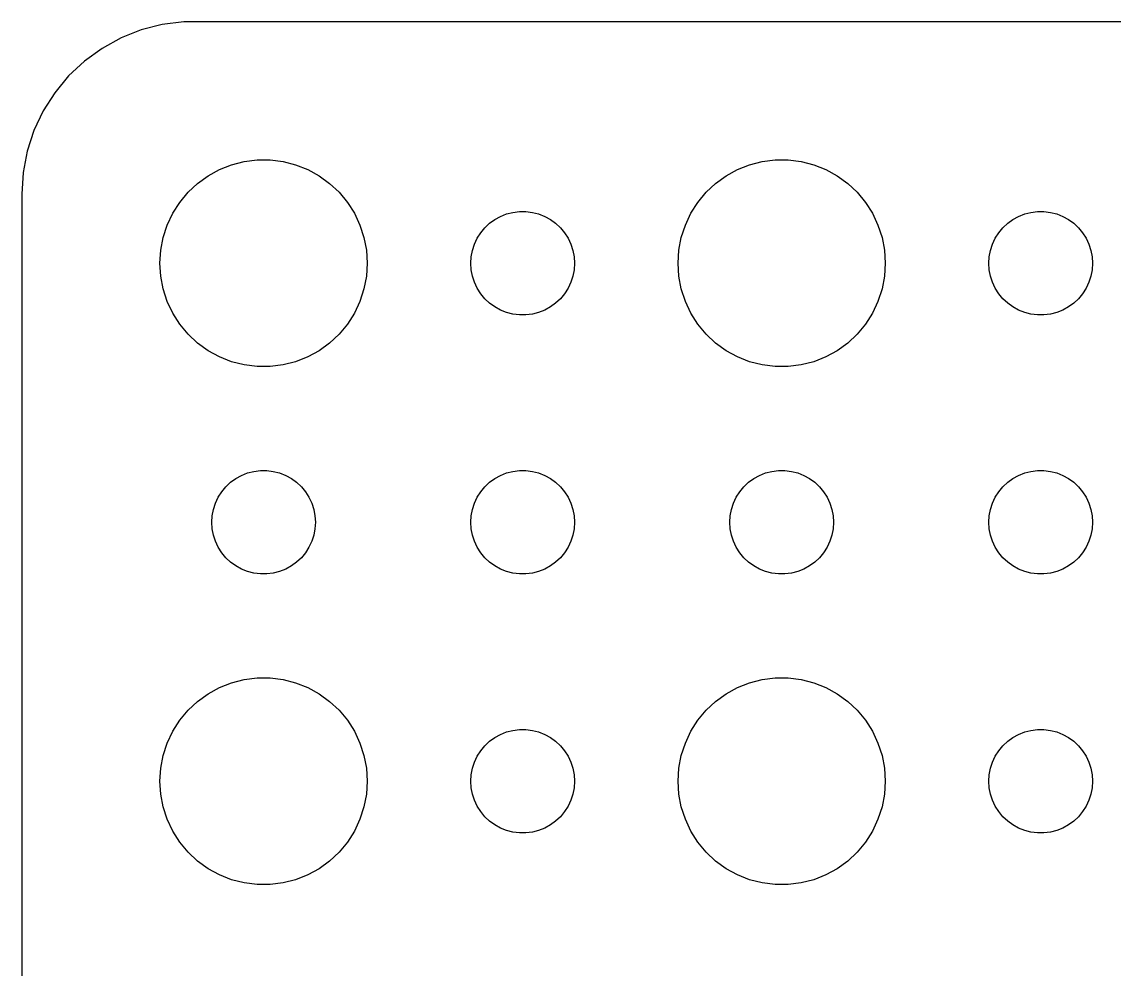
# Model space of a CAD drawing. Header units: metres. Extents: x -134 to 134, y 62 to 166.
# Drawn here: x -134.5 to -102.87, y 138.56 to 165.99 of the extents above; entities that cross this region are included whole.
import ezdxf

# ---------------------------------------------------------------- set-up
doc = ezdxf.new("R2010")
doc.units = ezdxf.units.M

msp = doc.modelspace()

# ---------------------------------------------------------------- linework, layer by layer
for p, q in [((-131.045, 165.755), (-131.629, 165.524)), ((-130.437, 165.911), (-131.045, 165.755)), ((-129.814, 165.99), (-130.437, 165.911)), ((129.814, 165.99), (-129.814, 165.99)), ((-131.629, 165.524), (-132.179, 165.222)), ((-132.179, 165.222), (-132.687, 164.853)), ((-132.687, 164.853), (-133.145, 164.423)), ((-133.145, 164.423), (-133.545, 163.939)), ((-133.545, 163.939), (-133.882, 163.409)), ((-133.882, 163.409), (-134.149, 162.841)), ((-134.149, 162.841), (-134.343, 162.243)), ((-134.343, 162.243), (-134.461, 161.627)), ((-128.427, 161.853), (-128.062, 161.947)), ((-128.062, 161.947), (-127.688, 161.994)), ((-127.688, 161.994), (-127.312, 161.994)), ((-127.312, 161.994), (-126.938, 161.947)), ((-126.938, 161.947), (-126.573, 161.853)), ((-113.427, 161.853), (-113.062, 161.947)), ((-113.062, 161.947), (-112.688, 161.994)), ((-112.688, 161.994), (-112.312, 161.994)), ((-112.312, 161.994), (-111.938, 161.947)), ((-111.938, 161.947), (-111.573, 161.853)), ((-134.461, 161.627), (-134.5, 161)), ((-129.107, 161.533), (-128.777, 161.714)), ((-128.777, 161.714), (-128.427, 161.853)), ((-126.573, 161.853), (-126.223, 161.714)), ((-126.223, 161.714), (-125.893, 161.533)), ((-114.107, 161.533), (-113.777, 161.714)), ((-113.777, 161.714), (-113.427, 161.853)), ((-111.573, 161.853), (-111.223, 161.714)), ((-111.223, 161.714), (-110.893, 161.533)), ((-129.687, 161.054), (-129.412, 161.312)), ((-129.412, 161.312), (-129.107, 161.533)), ((-125.893, 161.533), (-125.588, 161.312)), ((-125.588, 161.312), (-125.313, 161.054)), ((-114.687, 161.054), (-114.412, 161.312)), ((-114.412, 161.312), (-114.107, 161.533)), ((-110.893, 161.533), (-110.588, 161.312)), ((-110.588, 161.312), (-110.313, 161.054)), ((-134.5, 161), (-134.5, 67)), ((-129.927, 160.763), (-129.687, 161.054)), ((-125.313, 161.054), (-125.073, 160.763)), ((-114.927, 160.763), (-114.687, 161.054)), ((-110.313, 161.054), (-110.073, 160.763)), ((-130.129, 160.445), (-129.927, 160.763)), ((-125.073, 160.763), (-124.871, 160.445)), ((-115.129, 160.445), (-114.927, 160.763)), ((-110.073, 160.763), (-109.871, 160.445)), ((-130.289, 160.104), (-130.129, 160.445)), ((-124.871, 160.445), (-124.711, 160.104)), ((-120.804, 160.266), (-120.639, 160.357)), ((-120.639, 160.357), (-120.464, 160.427)), ((-120.464, 160.427), (-120.281, 160.473)), ((-120.281, 160.473), (-120.094, 160.497)), ((-120.094, 160.497), (-119.906, 160.497)), ((-119.906, 160.497), (-119.719, 160.473)), ((-119.719, 160.473), (-119.536, 160.427)), ((-119.536, 160.427), (-119.361, 160.357)), ((-119.361, 160.357), (-119.196, 160.266)), ((-115.289, 160.104), (-115.129, 160.445)), ((-109.871, 160.445), (-109.711, 160.104)), ((-105.804, 160.266), (-105.639, 160.357)), ((-105.639, 160.357), (-105.464, 160.427)), ((-105.464, 160.427), (-105.281, 160.473)), ((-105.281, 160.473), (-105.094, 160.497)), ((-105.094, 160.497), (-104.906, 160.497)), ((-104.906, 160.497), (-104.719, 160.473)), ((-104.719, 160.473), (-104.536, 160.427)), ((-104.536, 160.427), (-104.361, 160.357)), ((-104.361, 160.357), (-104.196, 160.266)), ((-130.406, 159.746), (-130.289, 160.104)), ((-124.711, 160.104), (-124.594, 159.746)), ((-121.093, 160.027), (-120.956, 160.156)), ((-120.956, 160.156), (-120.804, 160.266)), ((-119.196, 160.266), (-119.044, 160.156)), ((-119.044, 160.156), (-118.907, 160.027)), ((-115.406, 159.746), (-115.289, 160.104)), ((-109.711, 160.104), (-109.594, 159.746)), ((-106.093, 160.027), (-105.956, 160.156)), ((-105.956, 160.156), (-105.804, 160.266)), ((-104.196, 160.266), (-104.044, 160.156)), ((-104.044, 160.156), (-103.907, 160.027)), ((-130.476, 159.376), (-130.406, 159.746)), ((-124.594, 159.746), (-124.524, 159.376)), ((-121.395, 159.552), (-121.314, 159.723)), ((-121.314, 159.723), (-121.214, 159.882)), ((-121.214, 159.882), (-121.093, 160.027)), ((-118.907, 160.027), (-118.786, 159.882)), ((-118.786, 159.882), (-118.686, 159.723)), ((-118.686, 159.723), (-118.605, 159.552)), ((-115.476, 159.376), (-115.406, 159.746)), ((-109.594, 159.746), (-109.524, 159.376)), ((-106.395, 159.552), (-106.314, 159.723)), ((-106.314, 159.723), (-106.214, 159.882)), ((-106.214, 159.882), (-106.093, 160.027)), ((-103.907, 160.027), (-103.786, 159.882)), ((-103.786, 159.882), (-103.686, 159.723)), ((-103.686, 159.723), (-103.605, 159.552)), ((-121.453, 159.373), (-121.395, 159.552)), ((-118.605, 159.552), (-118.547, 159.373)), ((-106.453, 159.373), (-106.395, 159.552)), ((-103.605, 159.552), (-103.547, 159.373)), ((-130.5, 159), (-130.476, 159.376)), ((-124.524, 159.376), (-124.5, 159)), ((-121.5, 159), (-121.488, 159.188)), ((-121.488, 159.188), (-121.453, 159.373)), ((-118.547, 159.373), (-118.512, 159.188)), ((-118.512, 159.188), (-118.5, 159)), ((-115.5, 159), (-115.476, 159.376)), ((-109.524, 159.376), (-109.5, 159)), ((-106.5, 159), (-106.488, 159.188)), ((-106.488, 159.188), (-106.453, 159.373)), ((-103.547, 159.373), (-103.512, 159.188)), ((-103.512, 159.188), (-103.5, 159)), ((-130.476, 158.624), (-130.5, 159)), ((-124.5, 159), (-124.524, 158.624)), ((-121.488, 158.812), (-121.5, 159)), ((-121.453, 158.627), (-121.488, 158.812)), ((-118.512, 158.812), (-118.547, 158.627)), ((-118.5, 159), (-118.512, 158.812)), ((-115.476, 158.624), (-115.5, 159)), ((-109.5, 159), (-109.524, 158.624)), ((-106.488, 158.812), (-106.5, 159)), ((-106.453, 158.627), (-106.488, 158.812)), ((-103.512, 158.812), (-103.547, 158.627)), ((-103.5, 159), (-103.512, 158.812)), ((-130.406, 158.254), (-130.476, 158.624)), ((-124.524, 158.624), (-124.594, 158.254)), ((-121.395, 158.448), (-121.453, 158.627)), ((-118.547, 158.627), (-118.605, 158.448)), ((-115.406, 158.254), (-115.476, 158.624)), ((-109.524, 158.624), (-109.594, 158.254)), ((-106.395, 158.448), (-106.453, 158.627)), ((-103.547, 158.627), (-103.605, 158.448)), ((-130.289, 157.896), (-130.406, 158.254)), ((-124.594, 158.254), (-124.711, 157.896)), ((-121.314, 158.277), (-121.395, 158.448)), ((-121.214, 158.118), (-121.314, 158.277)), ((-118.686, 158.277), (-118.786, 158.118)), ((-118.605, 158.448), (-118.686, 158.277)), ((-115.289, 157.896), (-115.406, 158.254)), ((-109.594, 158.254), (-109.711, 157.896)), ((-106.314, 158.277), (-106.395, 158.448)), ((-106.214, 158.118), (-106.314, 158.277)), ((-103.686, 158.277), (-103.786, 158.118)), ((-103.605, 158.448), (-103.686, 158.277)), ((-130.129, 157.555), (-130.289, 157.896)), ((-124.711, 157.896), (-124.871, 157.555)), ((-121.093, 157.973), (-121.214, 158.118)), ((-120.956, 157.844), (-121.093, 157.973)), ((-120.804, 157.734), (-120.956, 157.844)), ((-119.044, 157.844), (-119.196, 157.734)), ((-118.907, 157.973), (-119.044, 157.844)), ((-118.786, 158.118), (-118.907, 157.973)), ((-115.129, 157.555), (-115.289, 157.896)), ((-109.711, 157.896), (-109.871, 157.555)), ((-106.093, 157.973), (-106.214, 158.118)), ((-105.956, 157.844), (-106.093, 157.973)), ((-105.804, 157.734), (-105.956, 157.844)), ((-104.044, 157.844), (-104.196, 157.734)), ((-103.907, 157.973), (-104.044, 157.844)), ((-103.786, 158.118), (-103.907, 157.973)), ((-129.927, 157.237), (-130.129, 157.555)), ((-124.871, 157.555), (-125.073, 157.237)), ((-120.639, 157.643), (-120.804, 157.734)), ((-120.464, 157.573), (-120.639, 157.643)), ((-120.281, 157.527), (-120.464, 157.573)), ((-120.094, 157.503), (-120.281, 157.527)), ((-119.906, 157.503), (-120.094, 157.503)), ((-119.719, 157.527), (-119.906, 157.503)), ((-119.536, 157.573), (-119.719, 157.527)), ((-119.361, 157.643), (-119.536, 157.573)), ((-119.196, 157.734), (-119.361, 157.643)), ((-114.927, 157.237), (-115.129, 157.555)), ((-109.871, 157.555), (-110.073, 157.237)), ((-105.639, 157.643), (-105.804, 157.734)), ((-105.464, 157.573), (-105.639, 157.643)), ((-105.281, 157.527), (-105.464, 157.573)), ((-105.094, 157.503), (-105.281, 157.527)), ((-104.906, 157.503), (-105.094, 157.503)), ((-104.719, 157.527), (-104.906, 157.503)), ((-104.536, 157.573), (-104.719, 157.527)), ((-104.361, 157.643), (-104.536, 157.573)), ((-104.196, 157.734), (-104.361, 157.643)), ((-129.687, 156.946), (-129.927, 157.237)), ((-125.073, 157.237), (-125.313, 156.946)), ((-114.687, 156.946), (-114.927, 157.237)), ((-110.073, 157.237), (-110.313, 156.946)), ((-129.412, 156.688), (-129.687, 156.946)), ((-125.313, 156.946), (-125.588, 156.688)), ((-114.412, 156.688), (-114.687, 156.946)), ((-110.313, 156.946), (-110.588, 156.688)), ((-129.107, 156.467), (-129.412, 156.688)), ((-125.588, 156.688), (-125.893, 156.467)), ((-114.107, 156.467), (-114.412, 156.688)), ((-110.588, 156.688), (-110.893, 156.467)), ((-128.777, 156.286), (-129.107, 156.467)), ((-128.427, 156.147), (-128.777, 156.286)), ((-126.223, 156.286), (-126.573, 156.147)), ((-125.893, 156.467), (-126.223, 156.286)), ((-113.777, 156.286), (-114.107, 156.467)), ((-113.427, 156.147), (-113.777, 156.286)), ((-111.223, 156.286), (-111.573, 156.147)), ((-110.893, 156.467), (-111.223, 156.286)), ((-128.062, 156.053), (-128.427, 156.147)), ((-127.688, 156.006), (-128.062, 156.053)), ((-127.312, 156.006), (-127.688, 156.006)), ((-126.938, 156.053), (-127.312, 156.006)), ((-126.573, 156.147), (-126.938, 156.053)), ((-113.062, 156.053), (-113.427, 156.147)), ((-112.688, 156.006), (-113.062, 156.053)), ((-112.312, 156.006), (-112.688, 156.006)), ((-111.938, 156.053), (-112.312, 156.006)), ((-111.573, 156.147), (-111.938, 156.053)), ((-128.456, 152.656), (-128.304, 152.766)), ((-128.304, 152.766), (-128.139, 152.857)), ((-128.139, 152.857), (-127.964, 152.927)), ((-127.964, 152.927), (-127.781, 152.973)), ((-127.781, 152.973), (-127.594, 152.997)), ((-127.594, 152.997), (-127.406, 152.997)), ((-127.406, 152.997), (-127.219, 152.973)), ((-127.219, 152.973), (-127.036, 152.927)), ((-127.036, 152.927), (-126.861, 152.857)), ((-126.861, 152.857), (-126.696, 152.766)), ((-126.696, 152.766), (-126.544, 152.656)), ((-120.956, 152.656), (-120.804, 152.766)), ((-120.804, 152.766), (-120.639, 152.857)), ((-120.639, 152.857), (-120.464, 152.927)), ((-120.464, 152.927), (-120.281, 152.973)), ((-120.281, 152.973), (-120.094, 152.997)), ((-120.094, 152.997), (-119.906, 152.997)), ((-119.906, 152.997), (-119.719, 152.973)), ((-119.719, 152.973), (-119.536, 152.927)), ((-119.536, 152.927), (-119.361, 152.857)), ((-119.361, 152.857), (-119.196, 152.766)), ((-119.196, 152.766), (-119.044, 152.656)), ((-113.456, 152.656), (-113.304, 152.766)), ((-113.304, 152.766), (-113.139, 152.857)), ((-113.139, 152.857), (-112.964, 152.927)), ((-112.964, 152.927), (-112.781, 152.973)), ((-112.781, 152.973), (-112.594, 152.997)), ((-112.594, 152.997), (-112.406, 152.997)), ((-112.406, 152.997), (-112.219, 152.973)), ((-112.219, 152.973), (-112.036, 152.927)), ((-112.036, 152.927), (-111.861, 152.857)), ((-111.861, 152.857), (-111.696, 152.766)), ((-111.696, 152.766), (-111.544, 152.656)), ((-105.956, 152.656), (-105.804, 152.766)), ((-105.804, 152.766), (-105.639, 152.857)), ((-105.639, 152.857), (-105.464, 152.927)), ((-105.464, 152.927), (-105.281, 152.973)), ((-105.281, 152.973), (-105.094, 152.997)), ((-105.094, 152.997), (-104.906, 152.997)), ((-104.906, 152.997), (-104.719, 152.973)), ((-104.719, 152.973), (-104.536, 152.927)), ((-104.536, 152.927), (-104.361, 152.857)), ((-104.361, 152.857), (-104.196, 152.766)), ((-104.196, 152.766), (-104.044, 152.656)), ((-128.714, 152.382), (-128.593, 152.527)), ((-128.593, 152.527), (-128.456, 152.656)), ((-126.544, 152.656), (-126.407, 152.527)), ((-126.407, 152.527), (-126.286, 152.382)), ((-121.214, 152.382), (-121.093, 152.527)), ((-121.093, 152.527), (-120.956, 152.656)), ((-119.044, 152.656), (-118.907, 152.527)), ((-118.907, 152.527), (-118.786, 152.382)), ((-113.714, 152.382), (-113.593, 152.527)), ((-113.593, 152.527), (-113.456, 152.656)), ((-111.544, 152.656), (-111.407, 152.527)), ((-111.407, 152.527), (-111.286, 152.382)), ((-106.214, 152.382), (-106.093, 152.527)), ((-106.093, 152.527), (-105.956, 152.656)), ((-104.044, 152.656), (-103.907, 152.527)), ((-103.907, 152.527), (-103.786, 152.382)), ((-128.895, 152.052), (-128.814, 152.223)), ((-128.814, 152.223), (-128.714, 152.382)), ((-126.286, 152.382), (-126.186, 152.223)), ((-126.186, 152.223), (-126.105, 152.052)), ((-121.395, 152.052), (-121.314, 152.223)), ((-121.314, 152.223), (-121.214, 152.382)), ((-118.786, 152.382), (-118.686, 152.223)), ((-118.686, 152.223), (-118.605, 152.052)), ((-113.895, 152.052), (-113.814, 152.223)), ((-113.814, 152.223), (-113.714, 152.382)), ((-111.286, 152.382), (-111.186, 152.223)), ((-111.186, 152.223), (-111.105, 152.052)), ((-106.395, 152.052), (-106.314, 152.223)), ((-106.314, 152.223), (-106.214, 152.382)), ((-103.786, 152.382), (-103.686, 152.223)), ((-103.686, 152.223), (-103.605, 152.052)), ((-128.988, 151.688), (-128.953, 151.873)), ((-128.953, 151.873), (-128.895, 152.052)), ((-126.105, 152.052), (-126.047, 151.873)), ((-126.047, 151.873), (-126.012, 151.688)), ((-121.488, 151.688), (-121.453, 151.873)), ((-121.453, 151.873), (-121.395, 152.052)), ((-118.605, 152.052), (-118.547, 151.873)), ((-118.547, 151.873), (-118.512, 151.688)), ((-113.988, 151.688), (-113.953, 151.873)), ((-113.953, 151.873), (-113.895, 152.052)), ((-111.105, 152.052), (-111.047, 151.873)), ((-111.047, 151.873), (-111.012, 151.688)), ((-106.488, 151.688), (-106.453, 151.873)), ((-106.453, 151.873), (-106.395, 152.052)), ((-103.605, 152.052), (-103.547, 151.873)), ((-103.547, 151.873), (-103.512, 151.688)), ((-129, 151.5), (-128.988, 151.688)), ((-128.988, 151.312), (-129, 151.5)), ((-126.012, 151.688), (-126, 151.5)), ((-126, 151.5), (-126.012, 151.312)), ((-121.5, 151.5), (-121.488, 151.688)), ((-121.488, 151.312), (-121.5, 151.5)), ((-118.512, 151.688), (-118.5, 151.5)), ((-118.5, 151.5), (-118.512, 151.312)), ((-114, 151.5), (-113.988, 151.688)), ((-113.988, 151.312), (-114, 151.5)), ((-111.012, 151.688), (-111, 151.5)), ((-111, 151.5), (-111.012, 151.312)), ((-106.5, 151.5), (-106.488, 151.688)), ((-106.488, 151.312), (-106.5, 151.5)), ((-103.512, 151.688), (-103.5, 151.5)), ((-103.5, 151.5), (-103.512, 151.312)), ((-128.953, 151.127), (-128.988, 151.312)), ((-126.012, 151.312), (-126.047, 151.127)), ((-121.453, 151.127), (-121.488, 151.312)), ((-118.512, 151.312), (-118.547, 151.127)), ((-113.953, 151.127), (-113.988, 151.312)), ((-111.012, 151.312), (-111.047, 151.127)), ((-106.453, 151.127), (-106.488, 151.312)), ((-103.512, 151.312), (-103.547, 151.127)), ((-128.895, 150.948), (-128.953, 151.127)), ((-128.814, 150.777), (-128.895, 150.948)), ((-126.105, 150.948), (-126.186, 150.777)), ((-126.047, 151.127), (-126.105, 150.948)), ((-121.395, 150.948), (-121.453, 151.127)), ((-121.314, 150.777), (-121.395, 150.948)), ((-118.605, 150.948), (-118.686, 150.777)), ((-118.547, 151.127), (-118.605, 150.948)), ((-113.895, 150.948), (-113.953, 151.127)), ((-113.814, 150.777), (-113.895, 150.948)), ((-111.105, 150.948), (-111.186, 150.777)), ((-111.047, 151.127), (-111.105, 150.948)), ((-106.395, 150.948), (-106.453, 151.127)), ((-106.314, 150.777), (-106.395, 150.948)), ((-103.605, 150.948), (-103.686, 150.777)), ((-103.547, 151.127), (-103.605, 150.948)), ((-128.714, 150.618), (-128.814, 150.777)), ((-128.593, 150.473), (-128.714, 150.618)), ((-126.286, 150.618), (-126.407, 150.473)), ((-126.186, 150.777), (-126.286, 150.618)), ((-121.214, 150.618), (-121.314, 150.777)), ((-121.093, 150.473), (-121.214, 150.618)), ((-118.786, 150.618), (-118.907, 150.473)), ((-118.686, 150.777), (-118.786, 150.618)), ((-113.714, 150.618), (-113.814, 150.777)), ((-113.593, 150.473), (-113.714, 150.618)), ((-111.286, 150.618), (-111.407, 150.473)), ((-111.186, 150.777), (-111.286, 150.618)), ((-106.214, 150.618), (-106.314, 150.777)), ((-106.093, 150.473), (-106.214, 150.618)), ((-103.786, 150.618), (-103.907, 150.473)), ((-103.686, 150.777), (-103.786, 150.618)), ((-128.456, 150.344), (-128.593, 150.473)), ((-128.304, 150.234), (-128.456, 150.344)), ((-128.139, 150.143), (-128.304, 150.234)), ((-126.696, 150.234), (-126.861, 150.143)), ((-126.544, 150.344), (-126.696, 150.234)), ((-126.407, 150.473), (-126.544, 150.344)), ((-120.956, 150.344), (-121.093, 150.473)), ((-120.804, 150.234), (-120.956, 150.344)), ((-120.639, 150.143), (-120.804, 150.234)), ((-119.196, 150.234), (-119.361, 150.143)), ((-119.044, 150.344), (-119.196, 150.234)), ((-118.907, 150.473), (-119.044, 150.344)), ((-113.456, 150.344), (-113.593, 150.473)), ((-113.304, 150.234), (-113.456, 150.344)), ((-113.139, 150.143), (-113.304, 150.234)), ((-111.696, 150.234), (-111.861, 150.143)), ((-111.544, 150.344), (-111.696, 150.234)), ((-111.407, 150.473), (-111.544, 150.344)), ((-105.956, 150.344), (-106.093, 150.473)), ((-105.804, 150.234), (-105.956, 150.344)), ((-105.639, 150.143), (-105.804, 150.234)), ((-104.196, 150.234), (-104.361, 150.143)), ((-104.044, 150.344), (-104.196, 150.234)), ((-103.907, 150.473), (-104.044, 150.344)), ((-127.964, 150.073), (-128.139, 150.143)), ((-127.781, 150.027), (-127.964, 150.073)), ((-127.594, 150.003), (-127.781, 150.027)), ((-127.406, 150.003), (-127.594, 150.003)), ((-127.219, 150.027), (-127.406, 150.003)), ((-127.036, 150.073), (-127.219, 150.027)), ((-126.861, 150.143), (-127.036, 150.073)), ((-120.464, 150.073), (-120.639, 150.143)), ((-120.281, 150.027), (-120.464, 150.073)), ((-120.094, 150.003), (-120.281, 150.027)), ((-119.906, 150.003), (-120.094, 150.003)), ((-119.719, 150.027), (-119.906, 150.003)), ((-119.536, 150.073), (-119.719, 150.027)), ((-119.361, 150.143), (-119.536, 150.073)), ((-112.964, 150.073), (-113.139, 150.143)), ((-112.781, 150.027), (-112.964, 150.073)), ((-112.594, 150.003), (-112.781, 150.027)), ((-112.406, 150.003), (-112.594, 150.003)), ((-112.219, 150.027), (-112.406, 150.003)), ((-112.036, 150.073), (-112.219, 150.027)), ((-111.861, 150.143), (-112.036, 150.073)), ((-105.464, 150.073), (-105.639, 150.143)), ((-105.281, 150.027), (-105.464, 150.073)), ((-105.094, 150.003), (-105.281, 150.027)), ((-104.906, 150.003), (-105.094, 150.003)), ((-104.719, 150.027), (-104.906, 150.003)), ((-104.536, 150.073), (-104.719, 150.027)), ((-104.361, 150.143), (-104.536, 150.073)), ((-128.777, 146.714), (-128.427, 146.853)), ((-128.427, 146.853), (-128.062, 146.947)), ((-128.062, 146.947), (-127.688, 146.994)), ((-127.688, 146.994), (-127.312, 146.994)), ((-127.312, 146.994), (-126.938, 146.947)), ((-126.938, 146.947), (-126.573, 146.853)), ((-126.573, 146.853), (-126.223, 146.714)), ((-113.777, 146.714), (-113.427, 146.853)), ((-113.427, 146.853), (-113.062, 146.947)), ((-113.062, 146.947), (-112.688, 146.994)), ((-112.688, 146.994), (-112.312, 146.994)), ((-112.312, 146.994), (-111.938, 146.947)), ((-111.938, 146.947), (-111.573, 146.853)), ((-111.573, 146.853), (-111.223, 146.714)), ((-129.412, 146.312), (-129.107, 146.533)), ((-129.107, 146.533), (-128.777, 146.714)), ((-126.223, 146.714), (-125.893, 146.533)), ((-125.893, 146.533), (-125.588, 146.312)), ((-114.412, 146.312), (-114.107, 146.533)), ((-114.107, 146.533), (-113.777, 146.714)), ((-111.223, 146.714), (-110.893, 146.533)), ((-110.893, 146.533), (-110.588, 146.312)), ((-129.687, 146.054), (-129.412, 146.312)), ((-125.588, 146.312), (-125.313, 146.054)), ((-114.687, 146.054), (-114.412, 146.312)), ((-110.588, 146.312), (-110.313, 146.054)), ((-129.927, 145.763), (-129.687, 146.054)), ((-125.313, 146.054), (-125.073, 145.763)), ((-114.927, 145.763), (-114.687, 146.054)), ((-110.313, 146.054), (-110.073, 145.763)), ((-130.129, 145.445), (-129.927, 145.763)), ((-125.073, 145.763), (-124.871, 145.445)), ((-120.281, 145.473), (-120.094, 145.497)), ((-120.094, 145.497), (-119.906, 145.497)), ((-119.906, 145.497), (-119.719, 145.473)), ((-115.129, 145.445), (-114.927, 145.763)), ((-110.073, 145.763), (-109.871, 145.445)), ((-105.281, 145.473), (-105.094, 145.497)), ((-105.094, 145.497), (-104.906, 145.497)), ((-104.906, 145.497), (-104.719, 145.473)), ((-130.289, 145.104), (-130.129, 145.445)), ((-124.871, 145.445), (-124.711, 145.104)), ((-120.956, 145.156), (-120.804, 145.266)), ((-120.804, 145.266), (-120.639, 145.357)), ((-120.639, 145.357), (-120.464, 145.427)), ((-120.464, 145.427), (-120.281, 145.473)), ((-119.719, 145.473), (-119.536, 145.427)), ((-119.536, 145.427), (-119.361, 145.357)), ((-119.361, 145.357), (-119.196, 145.266)), ((-119.196, 145.266), (-119.044, 145.156)), ((-115.289, 145.104), (-115.129, 145.445)), ((-109.871, 145.445), (-109.711, 145.104)), ((-105.956, 145.156), (-105.804, 145.266)), ((-105.804, 145.266), (-105.639, 145.357)), ((-105.639, 145.357), (-105.464, 145.427)), ((-105.464, 145.427), (-105.281, 145.473)), ((-104.719, 145.473), (-104.536, 145.427)), ((-104.536, 145.427), (-104.361, 145.357)), ((-104.361, 145.357), (-104.196, 145.266)), ((-104.196, 145.266), (-104.044, 145.156)), ((-130.406, 144.746), (-130.289, 145.104)), ((-124.711, 145.104), (-124.594, 144.746)), ((-121.314, 144.723), (-121.214, 144.882)), ((-121.214, 144.882), (-121.093, 145.027)), ((-121.093, 145.027), (-120.956, 145.156)), ((-119.044, 145.156), (-118.907, 145.027)), ((-118.907, 145.027), (-118.786, 144.882)), ((-118.786, 144.882), (-118.686, 144.723)), ((-115.406, 144.746), (-115.289, 145.104)), ((-109.711, 145.104), (-109.594, 144.746)), ((-106.314, 144.723), (-106.214, 144.882)), ((-106.214, 144.882), (-106.093, 145.027)), ((-106.093, 145.027), (-105.956, 145.156)), ((-104.044, 145.156), (-103.907, 145.027)), ((-103.907, 145.027), (-103.786, 144.882)), ((-103.786, 144.882), (-103.686, 144.723)), ((-130.476, 144.376), (-130.406, 144.746)), ((-124.594, 144.746), (-124.524, 144.376)), ((-121.453, 144.373), (-121.395, 144.552)), ((-121.395, 144.552), (-121.314, 144.723)), ((-118.686, 144.723), (-118.605, 144.552)), ((-118.605, 144.552), (-118.547, 144.373)), ((-115.476, 144.376), (-115.406, 144.746)), ((-109.594, 144.746), (-109.524, 144.376)), ((-106.453, 144.373), (-106.395, 144.552)), ((-106.395, 144.552), (-106.314, 144.723)), ((-103.686, 144.723), (-103.605, 144.552)), ((-103.605, 144.552), (-103.547, 144.373)), ((-130.5, 144), (-130.476, 144.376)), ((-124.524, 144.376), (-124.5, 144)), ((-121.488, 144.188), (-121.453, 144.373)), ((-118.547, 144.373), (-118.512, 144.188)), ((-115.5, 144), (-115.476, 144.376)), ((-109.524, 144.376), (-109.5, 144)), ((-106.488, 144.188), (-106.453, 144.373)), ((-103.547, 144.373), (-103.512, 144.188)), ((-130.476, 143.624), (-130.5, 144)), ((-124.5, 144), (-124.524, 143.624)), ((-121.5, 144), (-121.488, 144.188)), ((-121.488, 143.812), (-121.5, 144)), ((-118.512, 144.188), (-118.5, 144)), ((-118.5, 144), (-118.512, 143.812)), ((-115.476, 143.624), (-115.5, 144)), ((-109.5, 144), (-109.524, 143.624)), ((-106.5, 144), (-106.488, 144.188)), ((-106.488, 143.812), (-106.5, 144)), ((-103.512, 144.188), (-103.5, 144)), ((-103.5, 144), (-103.512, 143.812)), ((-130.406, 143.254), (-130.476, 143.624)), ((-124.524, 143.624), (-124.594, 143.254)), ((-121.453, 143.627), (-121.488, 143.812)), ((-121.395, 143.448), (-121.453, 143.627)), ((-118.547, 143.627), (-118.605, 143.448)), ((-118.512, 143.812), (-118.547, 143.627)), ((-115.406, 143.254), (-115.476, 143.624)), ((-109.524, 143.624), (-109.594, 143.254)), ((-106.453, 143.627), (-106.488, 143.812)), ((-106.395, 143.448), (-106.453, 143.627)), ((-103.547, 143.627), (-103.605, 143.448)), ((-103.512, 143.812), (-103.547, 143.627)), ((-121.314, 143.277), (-121.395, 143.448)), ((-121.214, 143.118), (-121.314, 143.277)), ((-118.686, 143.277), (-118.786, 143.118)), ((-118.605, 143.448), (-118.686, 143.277)), ((-106.314, 143.277), (-106.395, 143.448)), ((-106.214, 143.118), (-106.314, 143.277)), ((-103.686, 143.277), (-103.786, 143.118)), ((-103.605, 143.448), (-103.686, 143.277)), ((-130.289, 142.896), (-130.406, 143.254)), ((-124.594, 143.254), (-124.711, 142.896)), ((-121.093, 142.973), (-121.214, 143.118)), ((-120.956, 142.844), (-121.093, 142.973)), ((-118.907, 142.973), (-119.044, 142.844)), ((-118.786, 143.118), (-118.907, 142.973)), ((-115.289, 142.896), (-115.406, 143.254)), ((-109.594, 143.254), (-109.711, 142.896)), ((-106.093, 142.973), (-106.214, 143.118)), ((-105.956, 142.844), (-106.093, 142.973)), ((-103.907, 142.973), (-104.044, 142.844)), ((-103.786, 143.118), (-103.907, 142.973)), ((-130.129, 142.555), (-130.289, 142.896)), ((-124.711, 142.896), (-124.871, 142.555)), ((-120.804, 142.734), (-120.956, 142.844)), ((-120.639, 142.643), (-120.804, 142.734)), ((-120.464, 142.573), (-120.639, 142.643)), ((-119.361, 142.643), (-119.536, 142.573)), ((-119.196, 142.734), (-119.361, 142.643)), ((-119.044, 142.844), (-119.196, 142.734)), ((-115.129, 142.555), (-115.289, 142.896)), ((-109.711, 142.896), (-109.871, 142.555)), ((-105.804, 142.734), (-105.956, 142.844)), ((-105.639, 142.643), (-105.804, 142.734)), ((-105.464, 142.573), (-105.639, 142.643)), ((-104.361, 142.643), (-104.536, 142.573)), ((-104.196, 142.734), (-104.361, 142.643)), ((-104.044, 142.844), (-104.196, 142.734)), ((-129.927, 142.237), (-130.129, 142.555)), ((-124.871, 142.555), (-125.073, 142.237)), ((-120.281, 142.527), (-120.464, 142.573)), ((-120.094, 142.503), (-120.281, 142.527)), ((-119.906, 142.503), (-120.094, 142.503)), ((-119.719, 142.527), (-119.906, 142.503)), ((-119.536, 142.573), (-119.719, 142.527)), ((-114.927, 142.237), (-115.129, 142.555)), ((-109.871, 142.555), (-110.073, 142.237)), ((-105.281, 142.527), (-105.464, 142.573)), ((-105.094, 142.503), (-105.281, 142.527)), ((-104.906, 142.503), (-105.094, 142.503)), ((-104.719, 142.527), (-104.906, 142.503)), ((-104.536, 142.573), (-104.719, 142.527)), ((-129.687, 141.946), (-129.927, 142.237)), ((-125.073, 142.237), (-125.313, 141.946)), ((-114.687, 141.946), (-114.927, 142.237)), ((-110.073, 142.237), (-110.313, 141.946)), ((-129.412, 141.688), (-129.687, 141.946)), ((-125.313, 141.946), (-125.588, 141.688)), ((-114.412, 141.688), (-114.687, 141.946)), ((-110.313, 141.946), (-110.588, 141.688)), ((-129.107, 141.467), (-129.412, 141.688)), ((-128.777, 141.286), (-129.107, 141.467)), ((-125.893, 141.467), (-126.223, 141.286)), ((-125.588, 141.688), (-125.893, 141.467)), ((-114.107, 141.467), (-114.412, 141.688)), ((-113.777, 141.286), (-114.107, 141.467)), ((-110.893, 141.467), (-111.223, 141.286)), ((-110.588, 141.688), (-110.893, 141.467)), ((-128.427, 141.147), (-128.777, 141.286)), ((-128.062, 141.053), (-128.427, 141.147)), ((-126.573, 141.147), (-126.938, 141.053)), ((-126.223, 141.286), (-126.573, 141.147)), ((-113.427, 141.147), (-113.777, 141.286)), ((-113.062, 141.053), (-113.427, 141.147)), ((-111.573, 141.147), (-111.938, 141.053)), ((-111.223, 141.286), (-111.573, 141.147)), ((-127.688, 141.006), (-128.062, 141.053)), ((-127.312, 141.006), (-127.688, 141.006)), ((-126.938, 141.053), (-127.312, 141.006)), ((-112.688, 141.006), (-113.062, 141.053)), ((-112.312, 141.006), (-112.688, 141.006)), ((-111.938, 141.053), (-112.312, 141.006))]:
    msp.add_line(p, q)

doc.saveas('drawing.dxf')
